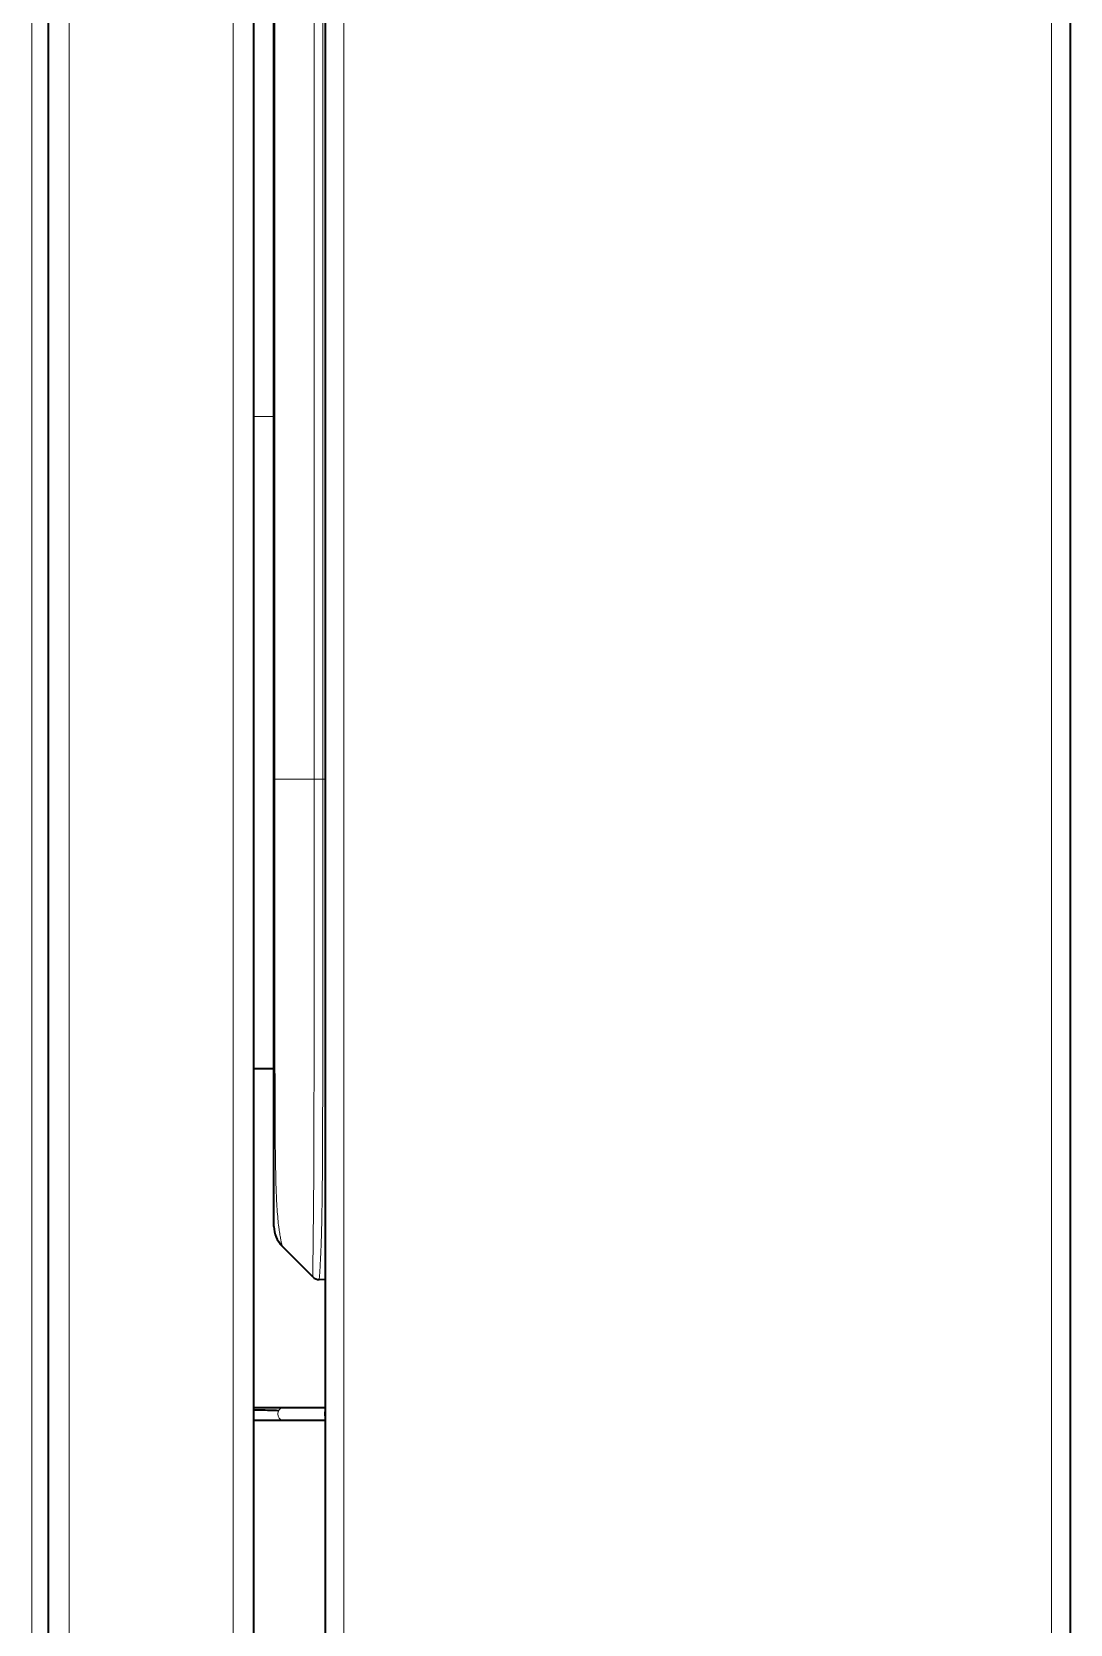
# Model space of a CAD drawing. Header units: inches. Extents: x -1096 to 3103, y -191 to 3207.
# Drawn here: x 2922.8 to 3034.3, y 1309.5 to 1480.4 of the extents above; entities that cross this region are included whole.
import ezdxf

# ---------------------------------------------------------------- set-up
doc = ezdxf.new("R2010")
doc.units = ezdxf.units.IN

msp = doc.modelspace()

# ---------------------------------------------------------------- linework, layer by layer
at = {"lineweight": 13}
for p, q in [((2956.31, 1895.14), (2956.31, 1263.14)), ((3032.31, 1895.14), (3032.31, 1263.14)), ((2948.91, 1869.15), (2948.91, 1400.19)), ((2953.11, 1400.19), (2953.11, 1869.59)), ((2954.04, 1869.14), (2954.04, 1400.19)), ((2922.81, 1135.19), (2922.81, 1829.13)), ((2926.81, 1829.13), (2926.81, 1133.34)), ((2944.41, 1122.55), (2944.41, 1829.14)), ((2946.6, 1439.14), (2948.8, 1439.14)), ((2948.81, 1400.19), (2948.91, 1400.19)), ((2948.91, 1400.19), (2953.11, 1400.19)), ((2954.04, 1400.19), (2953.11, 1400.19)), ((2954.04, 1400.19), (2954.31, 1400.19))]:
    msp.add_line(p, q, dxfattribs=at)
at = {"lineweight": 35}
for p, q in [((3034.31, 1895.14), (3034.31, 1263.14)), ((2948.81, 1400.19), (2948.81, 1869.15)), ((2954.31, 1869.14), (2954.31, 1263.14)), ((2924.61, 1133.34), (2924.61, 1829.13)), ((2924.61, 1134.14), (2924.61, 1829.13)), ((2946.61, 1829.13), (2946.61, 1211.6)), ((2946.6, 1369.14), (2948.8, 1369.14)), ((2952.99, 1346.76), (2949.68, 1350.06)), ((2954.31, 1346.44), (2953.66, 1346.46)), ((2949.29, 1332.69), (2946.61, 1332.69)), ((2949.7, 1332.69), (2949.29, 1332.69)), ((2954.31, 1332.69), (2949.7, 1332.69)), ((2946.61, 1331.39), (2949.3, 1331.39)), ((2949.3, 1331.39), (2949.7, 1331.39)), ((2949.7, 1331.39), (2954.31, 1331.39))]:
    msp.add_line(p, q, dxfattribs=at)
for centre, radius, start, end in [((2951.81, 1352.18), 3, 180, 225), ((2953.7, 1347.46), 1, 225, 268)]:
    msp.add_arc(centre, radius, start, end, dxfattribs=at)
at = {"lineweight": 13}
for centre, start_param, end_param in [((2949.7, 1332.04), 0.000008, 3.141584), ((2954.69, 1332.04), 0.989682, 2.151911)]:
    msp.add_ellipse(centre, major_axis=(0, 0.65), ratio=0.715033, start_param=start_param, end_param=end_param, dxfattribs=at)
at = {"lineweight": 35}
for points, knots in [([(2948.81, 1352.18), (2948.81, 1352.18), (2948.81, 1352.2), (2948.81, 1352.24), (2948.81, 1352.28), (2948.81, 1352.38), (2948.81, 1352.44), (2948.81, 1352.61), (2948.81, 1352.7), (2948.81, 1352.94), (2948.81, 1353.08), (2948.81, 1353.29), (2948.81, 1353.35), (2948.81, 1353.42), (2948.81, 1353.46), (2948.81, 1353.49), (2948.81, 1353.61), (2948.81, 1353.71), (2948.81, 1354.03), (2948.81, 1354.52), (2948.81, 1355.13), (2948.81, 1355.63), (2948.81, 1355.85), (2948.81, 1356.09), (2948.81, 1356.18), (2948.81, 1356.23), (2948.81, 1356.38), (2948.81, 1356.87), (2948.81, 1357.41), (2948.81, 1358.77), (2948.81, 1359.79), (2948.81, 1360.96), (2948.81, 1361.03), (2948.81, 1361.17), (2948.81, 1361.38), (2948.81, 1361.88), (2948.81, 1362.31), (2948.81, 1363.19), (2948.81, 1363.78), (2948.81, 1364.99), (2948.81, 1365.61), (2948.81, 1366.86), (2948.81, 1367.5), (2948.81, 1368.3), (2948.81, 1368.47), (2948.81, 1368.71), (2948.81, 1368.79), (2948.81, 1368.95), (2948.81, 1369.36), (2948.81, 1369.77), (2948.81, 1370.75), (2948.81, 1371.4), (2948.81, 1372.72), (2948.81, 1373.37), (2948.81, 1374.7), (2948.81, 1375.36), (2948.81, 1376.68), (2948.81, 1377.35), (2948.81, 1378.68), (2948.81, 1379.34), (2948.81, 1380.68), (2948.81, 1381.35), (2948.81, 1382.69), (2948.81, 1383.36), (2948.81, 1385.37), (2948.81, 1386.71), (2948.81, 1388.73), (2948.81, 1389.4), (2948.81, 1390.75), (2948.81, 1391.43), (2948.81, 1393.45), (2948.81, 1394.8), (2948.81, 1397.49), (2948.81, 1398.84), (2948.81, 1400.19)], [0, 0, 0, 0, 0.030198, 0.030198, 0.061482, 0.061482, 0.092766, 0.092766, 0.12405, 0.12405, 0.155334, 0.155334, 0.163155, 0.167065, 0.167065, 0.170976, 0.170976, 0.186618, 0.186618, 0.217902, 0.249186, 0.249186, 0.264828, 0.268738, 0.268738, 0.272649, 0.272649, 0.28047, 0.311754, 0.311754, 0.374321, 0.374321, 0.378232, 0.378232, 0.382142, 0.389963, 0.405605, 0.405605, 0.436889, 0.436889, 0.468173, 0.468173, 0.499457, 0.499457, 0.507278, 0.507278, 0.511189, 0.511189, 0.515099, 0.530741, 0.530741, 0.562025, 0.562025, 0.593309, 0.593309, 0.624593, 0.624593, 0.655877, 0.655877, 0.687161, 0.687161, 0.718445, 0.718445, 0.749729, 0.749729, 0.812296, 0.812296, 0.84358, 0.84358, 0.874864, 0.874864, 0.937432, 0.937432, 1, 1, 1, 1]), ([(2946.55, 1332.5), (2946.68, 1332.5), (2946.8, 1332.5), (2947.08, 1332.49), (2947.23, 1332.49), (2948.01, 1332.47), (2948.66, 1332.45), (2949.33, 1332.43)], [0, 0, 0, 0, 0.143029, 0.143029, 0.314423, 0.314423, 1, 1, 1, 1])]:
    msp.add_open_spline(points, degree=3, knots=knots, dxfattribs=at)
at = {"lineweight": 13}
for points, knots in [([(2948.91, 1400.19), (2948.91, 1398.8), (2948.91, 1397.41), (2948.91, 1394.63), (2948.91, 1393.24), (2948.91, 1391.15), (2948.91, 1390.46), (2948.91, 1389.07), (2948.91, 1388.37), (2948.91, 1386.29), (2948.91, 1384.91), (2948.91, 1382.83), (2948.91, 1382.14), (2948.91, 1380.76), (2948.91, 1380.07), (2948.91, 1378.7), (2948.91, 1378.01), (2948.91, 1376.64), (2948.91, 1375.96), (2948.91, 1374.59), (2948.91, 1373.91), (2948.91, 1372.55), (2948.91, 1371.87), (2948.91, 1370.52), (2948.91, 1369.84), (2948.91, 1369), (2948.91, 1368.83), (2948.92, 1368.58), (2948.92, 1368.5), (2948.92, 1368.33), (2948.92, 1367.91), (2948.92, 1367.5), (2948.92, 1366.51), (2948.92, 1365.86), (2948.93, 1364.57), (2948.93, 1363.94), (2948.94, 1362.7), (2948.94, 1362.09), (2948.95, 1361.19), (2948.95, 1360.89), (2948.95, 1360.52), (2948.95, 1360.45), (2948.96, 1360.31), (2948.96, 1360.09), (2948.97, 1359.3), (2948.98, 1358.62), (2949, 1357.57), (2949.01, 1357.07), (2949.03, 1356.35), (2949.04, 1356.12), (2949.06, 1355.66), (2949.07, 1355.44), (2949.1, 1354.79), (2949.12, 1354.39), (2949.17, 1353.64), (2949.2, 1353.3), (2949.26, 1352.66), (2949.29, 1352.38), (2949.33, 1352.05), (2949.35, 1351.95), (2949.36, 1351.86), (2949.37, 1351.8), (2949.37, 1351.77), (2949.39, 1351.63), (2949.41, 1351.52), (2949.46, 1351.21), (2949.49, 1351.04), (2949.54, 1350.74), (2949.57, 1350.61), (2949.61, 1350.4), (2949.63, 1350.32), (2949.66, 1350.19), (2949.67, 1350.14), (2949.68, 1350.08), (2949.68, 1350.06), (2949.68, 1350.06)], [0, 0, 0, 0, 0.06251, 0.06251, 0.12502, 0.12502, 0.156275, 0.156275, 0.18753, 0.18753, 0.250041, 0.250041, 0.281296, 0.281296, 0.312551, 0.312551, 0.343806, 0.343806, 0.375061, 0.375061, 0.406316, 0.406316, 0.437571, 0.437571, 0.468826, 0.468826, 0.47664, 0.47664, 0.480547, 0.480547, 0.484453, 0.500081, 0.500081, 0.531336, 0.531336, 0.562591, 0.562591, 0.593846, 0.593846, 0.609474, 0.609474, 0.613381, 0.613381, 0.617287, 0.625101, 0.656356, 0.656356, 0.687611, 0.687611, 0.703239, 0.703239, 0.718866, 0.718866, 0.750122, 0.750122, 0.781377, 0.781377, 0.812632, 0.812632, 0.820445, 0.824352, 0.824352, 0.828259, 0.828259, 0.843887, 0.843887, 0.875142, 0.875142, 0.906397, 0.906397, 0.937652, 0.937652, 0.968907, 0.968907, 1, 1, 1, 1]), ([(2952.99, 1346.76), (2952.99, 1346.76), (2952.99, 1346.76), (2952.99, 1346.8), (2952.99, 1346.82), (2952.99, 1346.89), (2952.99, 1346.93), (2952.99, 1347.04), (2952.99, 1347.11), (2952.99, 1347.27), (2952.99, 1347.36), (2952.99, 1347.49), (2952.99, 1347.52), (2952.99, 1347.57), (2952.99, 1347.6), (2952.99, 1347.69), (2952.99, 1347.76), (2952.99, 1347.96), (2952.99, 1348.11), (2952.99, 1348.45), (2952.99, 1348.64), (2953, 1349.06), (2953, 1349.29), (2953, 1349.79), (2953.01, 1350.07), (2953.01, 1350.45), (2953.01, 1350.53), (2953.02, 1350.65), (2953.02, 1350.69), (2953.02, 1350.78), (2953.02, 1350.98), (2953.02, 1351.2), (2953.03, 1351.75), (2953.03, 1352.14), (2953.04, 1353), (2953.05, 1353.46), (2953.06, 1354.21), (2953.06, 1354.47), (2953.06, 1355.01), (2953.07, 1355.29), (2953.07, 1355.72), (2953.07, 1355.87), (2953.07, 1356.17), (2953.08, 1356.47), (2953.08, 1356.86), (2953.08, 1357.1), (2953.08, 1357.26), (2953.08, 1357.35), (2953.08, 1357.75), (2953.08, 1358.09), (2953.09, 1358.77), (2953.09, 1359.12), (2953.09, 1359.82), (2953.09, 1360.18), (2953.1, 1360.92), (2953.1, 1361.67), (2953.1, 1362.44), (2953.1, 1363.03), (2953.1, 1363.32), (2953.1, 1363.62), (2953.1, 1363.82), (2953.1, 1363.92), (2953.1, 1364.83), (2953.1, 1365.64), (2953.11, 1367.29), (2953.11, 1368.12), (2953.11, 1369.8), (2953.11, 1370.64), (2953.11, 1372.35), (2953.11, 1373.2), (2953.11, 1374.5), (2953.11, 1374.93), (2953.11, 1375.58), (2953.11, 1375.8), (2953.11, 1376.23), (2953.11, 1376.88), (2953.11, 1377.53), (2953.11, 1378.4), (2953.11, 1378.84), (2953.11, 1380.14), (2953.11, 1381.01), (2953.11, 1382.75), (2953.11, 1383.62), (2953.11, 1386.24), (2953.11, 1387.98), (2953.11, 1391.47), (2953.11, 1393.21), (2953.11, 1396.7), (2953.11, 1398.45), (2953.11, 1400.19)], [0, 0, 0, 0, 0.030001, 0.030001, 0.061291, 0.061291, 0.092581, 0.092581, 0.123872, 0.123872, 0.155162, 0.155162, 0.162985, 0.162985, 0.170807, 0.170807, 0.186452, 0.186452, 0.217743, 0.217743, 0.249033, 0.249033, 0.280323, 0.280323, 0.311613, 0.311613, 0.319436, 0.319436, 0.323347, 0.323347, 0.327259, 0.342904, 0.342904, 0.374194, 0.374194, 0.405484, 0.405484, 0.42113, 0.42113, 0.436775, 0.436775, 0.444597, 0.444597, 0.45242, 0.460242, 0.464154, 0.464154, 0.468065, 0.468065, 0.48371, 0.48371, 0.499355, 0.499355, 0.515, 0.515, 0.530646, 0.546291, 0.546291, 0.554113, 0.558025, 0.558025, 0.561936, 0.561936, 0.593226, 0.593226, 0.624516, 0.624516, 0.655807, 0.655807, 0.687097, 0.687097, 0.702742, 0.702742, 0.710565, 0.710565, 0.718387, 0.734032, 0.734032, 0.749678, 0.749678, 0.780968, 0.780968, 0.812258, 0.812258, 0.874839, 0.874839, 0.937419, 0.937419, 1, 1, 1, 1]), ([(2954.04, 1400.19), (2954.04, 1398.42), (2954.04, 1396.66), (2954.04, 1393.13), (2954.04, 1391.36), (2954.04, 1387.83), (2954.04, 1386.07), (2954.04, 1383.43), (2954.04, 1382.55), (2954.04, 1380.79), (2954.04, 1379.91), (2954.04, 1378.15), (2954.04, 1377.27), (2954.04, 1376.17), (2954.04, 1375.95), (2954.04, 1375.51), (2954.04, 1375.29), (2954.04, 1374.63), (2954.04, 1374.2), (2954.04, 1372.89), (2954.04, 1372.02), (2954.04, 1370.3), (2954.04, 1369.45), (2954.04, 1367.75), (2954.04, 1366.91), (2954.04, 1365.25), (2954.03, 1364.42), (2954.03, 1363.51), (2954.03, 1363.41), (2954.03, 1363.21), (2954.03, 1362.91), (2954.03, 1362.61), (2954.03, 1362.02), (2954.03, 1361.24), (2954.02, 1360.48), (2954.02, 1359.75), (2954.02, 1359.38), (2954.01, 1358.67), (2954.01, 1358.32), (2954.01, 1357.63), (2954, 1357.3), (2954, 1356.89), (2954, 1356.81), (2954, 1356.65), (2954, 1356.4), (2953.99, 1356.17), (2953.99, 1355.7), (2953.98, 1355.4), (2953.98, 1355.04), (2953.98, 1354.97), (2953.98, 1354.82), (2953.97, 1354.61), (2953.97, 1354.4), (2953.96, 1354), (2953.96, 1353.74), (2953.95, 1353.24), (2953.95, 1353), (2953.94, 1352.54), (2953.93, 1352.32), (2953.92, 1351.68), (2953.91, 1351.29), (2953.89, 1350.75), (2953.88, 1350.49), (2953.87, 1350.25), (2953.87, 1350.09), (2953.86, 1350.01), (2953.85, 1349.64), (2953.84, 1349.37), (2953.81, 1348.88), (2953.8, 1348.65), (2953.78, 1348.25), (2953.77, 1348.07), (2953.76, 1347.74), (2953.75, 1347.6), (2953.73, 1347.41), (2953.73, 1347.35), (2953.72, 1347.23), (2953.72, 1347.18), (2953.71, 1347.03), (2953.7, 1346.95), (2953.69, 1346.8), (2953.68, 1346.74), (2953.68, 1346.63), (2953.67, 1346.55), (2953.67, 1346.5), (2953.66, 1346.47), (2953.66, 1346.46), (2953.66, 1346.46)], [0, 0, 0, 0, 0.062521, 0.062521, 0.125042, 0.125042, 0.187563, 0.187563, 0.218823, 0.218823, 0.250084, 0.250084, 0.281344, 0.281344, 0.289159, 0.289159, 0.296974, 0.296974, 0.312605, 0.312605, 0.343865, 0.343865, 0.375125, 0.375125, 0.406386, 0.406386, 0.437646, 0.437646, 0.441554, 0.441554, 0.445462, 0.453277, 0.453277, 0.468907, 0.484537, 0.484537, 0.500167, 0.500167, 0.515798, 0.515798, 0.531428, 0.531428, 0.535335, 0.535335, 0.539243, 0.547058, 0.547058, 0.562688, 0.562688, 0.566596, 0.566596, 0.570503, 0.578318, 0.578318, 0.593949, 0.593949, 0.609579, 0.609579, 0.625209, 0.625209, 0.65647, 0.65647, 0.6721, 0.679915, 0.679915, 0.68773, 0.68773, 0.718991, 0.718991, 0.750251, 0.750251, 0.781511, 0.781511, 0.812772, 0.812772, 0.828402, 0.828402, 0.844032, 0.844032, 0.875293, 0.875293, 0.906553, 0.906553, 0.937814, 0.969074, 0.969074, 1, 1, 1, 1])]:
    msp.add_open_spline(points, degree=3, knots=knots, dxfattribs=at)

doc.saveas('drawing.dxf')
